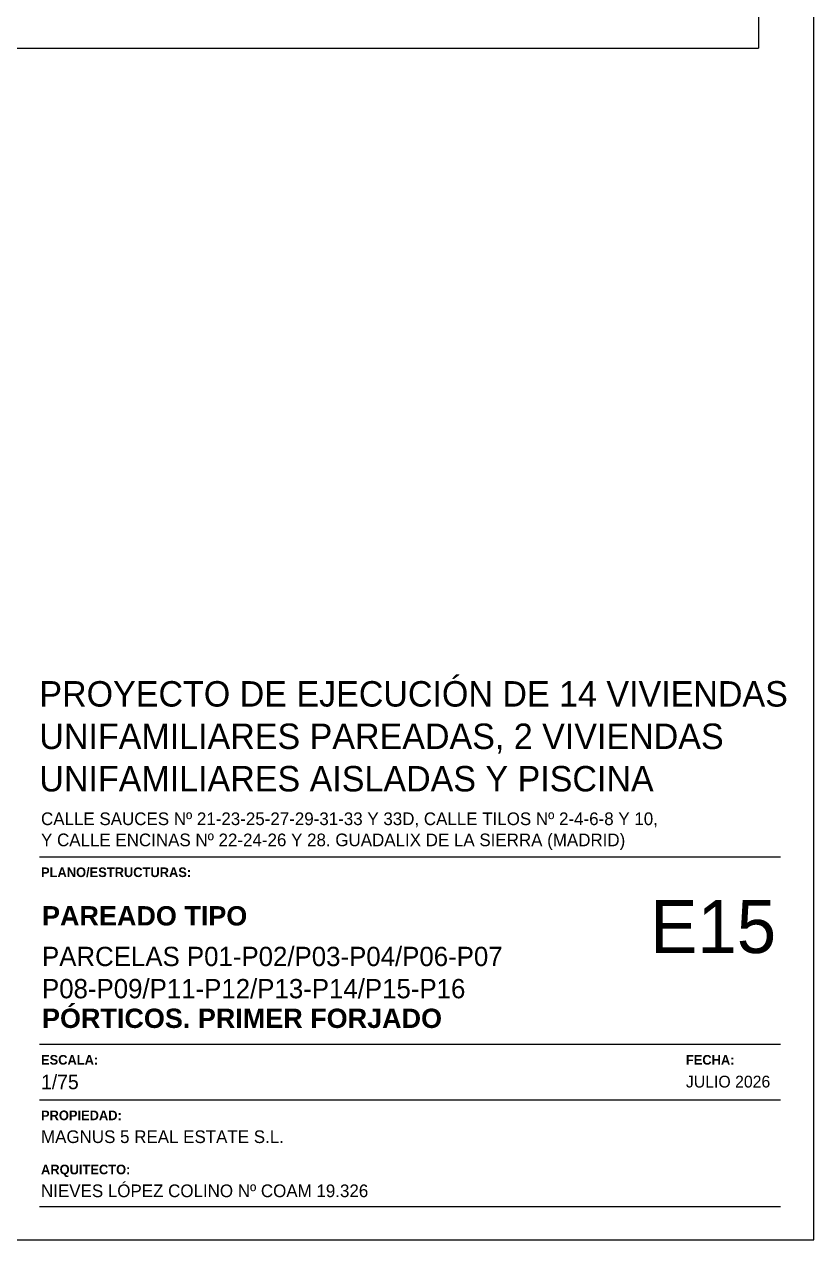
# Model space of a CAD drawing. Extents: x 2455 to 9764, y -806 to 181.
# Drawn here: x 4944.87 to 4952.01, y -409.26 to -398.28 of the extents above; entities that cross this region are included whole.
import ezdxf

# ---------------------------------------------------------------- set-up
doc = ezdxf.new("R2010")
doc.units = 0
doc.header["$LTSCALE"] = 0.2
doc.header["$MEASUREMENT"] = 0
doc.layers.add('01_cartela', color=6, linetype='CONTINUOUS', plot=False)
doc.layers.add('01_parcela', color=7, linetype='CONTINUOUS')
doc.layers.add('01_texto cartela', color=4, linetype='CONTINUOUS')
doc.styles.add('Century Gothic', font='', dxfattribs={"height": 2})
doc.styles.add('Century Gothic_3', font='', dxfattribs={"height": 4.5})
doc.styles.add('Century Gothic_5', font='', dxfattribs={"height": 2.5})
doc.styles.add('Century Gothic_6', font='', dxfattribs={"height": 11})
doc.styles.add('NIEVES3', font='swisseb.ttf')
doc.styles.get('Century Gothic').set_extended_font_data('Century Gothic')
doc.styles.get('Century Gothic_3').set_extended_font_data('Century Gothic')
doc.styles.get('Century Gothic_5').set_extended_font_data('Century Gothic')
doc.styles.get('Century Gothic_6').set_extended_font_data('Century Gothic')

msp = doc.modelspace()

# ---------------------------------------------------------------- linework, layer by layer
at = {"layer": '01_cartela', "color": 3}
msp.add_lwpolyline([(4921.37, -387.729), (4921.37, -409.264), (4952.008, -409.264), (4952.008, -387.729)], close=True, dxfattribs=at)
at = {"layer": '01_parcela', "color": 7, "ltscale": 2.5}
for p in [(4951.508, -388.229), (4921.869, -398.496)]:
    msp.add_line(p, (4951.509, -398.496), dxfattribs=at)
at = {"layer": '01_texto cartela', "color": 5}
for p, q in [((4945.006, -405.803), (4951.708, -405.803)), ((4945.006, -407.497), (4951.708, -407.497)), ((4945.006, -408), (4951.708, -408)), ((4945.006, -408.964), (4951.708, -408.964))]:
    msp.add_line(p, q, dxfattribs=at)

# ---------------------------------------------------------------- texts
for s, insert, char_height, width, attachment_point, style in [('\\PPROYECTO DE EJECUCIÓN DE 14 VIVIENDAS UNIFAMILIARES PAREADAS, 2 VIVIENDAS UNIFAMILIARES AISLADAS Y PISCINA', (4945.006, -403.833), 0.23, 6.82217, 1, 'Century Gothic_3'), ('CALLE SAUCES Nº 21-23-25-27-29-31-33 Y 33D, CALLE TILOS Nº 2-4-6-8 Y 10, \\PY CALLE ENCINAS Nº 22-24-26 Y 28. GUADALIX DE LA SIERRA (MADRID)', (4945.021, -405.403), 0.11455, 9.24681, 1, 'Century Gothic'), ('{\\fCentury Gothic|b1|i0|c0|p34;PLANO/ESTRUCTURAS: }', (4945.021, -405.9), 0.08701, 2.11715, 1, 'Century Gothic'), ('\\pt2.3273;\\PPARCELAS P01-P02/P03-P04/P06-P07\\PP08-P09/P11-P12/P13-P14/P15-P16 ', (4945.03, -407.085), 0.17455, 7.00908, 7, 'Century Gothic_5'), ('\\pt2.3273;PÓRTICOS. PRIMER FORJADO', (4945.03, -407.353), 0.17455, 7.00908, 7, 'NIEVES3'), ('{\\fCentury Gothic|b1|i0|c0|p34;ESCALA: }', (4945.021, -407.595), 0.08701, 2.11715, 1, 'Century Gothic'), ('{\\fCentury Gothic|b1|i0|c0|p34;FECHA: }', (4950.852, -407.595), 0.08701, 2.11715, 1, 'Century Gothic'), ('1/75', (4945.021, -407.773), 0.1309, 2.11715, 1, 'Century Gothic'), ('JULIO 2026', (4950.852, -407.782), 0.1069, 3.50438, 1, 'Century Gothic'), ('{\\fCentury Gothic|b1|i0|c0|p34;PROPIEDAD:}', (4945.021, -408.097), 0.08701, 0.83709, 1, 'Century Gothic'), ('MAGNUS 5 REAL ESTATE S.L.', (4945.021, -408.276), 0.11455, 4.88231, 1, 'Century Gothic'), ('{\\fCentury Gothic|b1|i0|c0|p34;ARQUITECTO:}', (4945.021, -408.586), 0.08701, 0.83709, 1, 'Century Gothic'), ('NIEVES LÓPEZ COLINO Nº COAM 19.326', (4945.021, -408.765), 0.11455, 3.65153, 1, 'Century Gothic')]:
    msp.add_mtext(s, dxfattribs=dict(at, insert=insert, char_height=char_height, width=width, attachment_point=attachment_point, style=style))
at = {"layer": '01_texto cartela', "color": 1}
for s, insert, char_height, width, attachment_point, style in [('\\pt2.3273;PAREADO TIPO ', (4945.03, -406.427), 0.17455, 7.00908, 7, 'NIEVES3'), ('E15', (4951.668, -406.195), 0.4786, 1.04985, 3, 'Century Gothic_6')]:
    msp.add_mtext(s, dxfattribs=dict(at, insert=insert, char_height=char_height, width=width, attachment_point=attachment_point, style=style))

doc.saveas('drawing.dxf')
